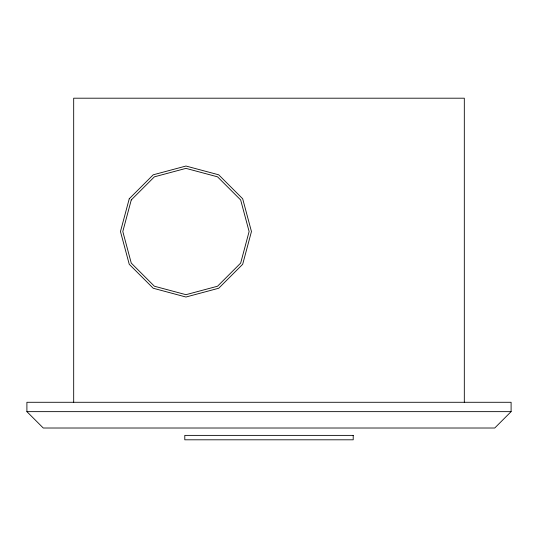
<?xml version="1.0" encoding="UTF-8"?>
<svg xmlns="http://www.w3.org/2000/svg" width="538" height="538" viewBox="0 0 538 538"><rect width="100%" height="100%" fill="white"/><g stroke="black" fill="none" stroke-linecap="round" stroke-linejoin="round"><path stroke-width="0.81" d="M511.1 411.644L494.725 428.013L43.275 428.013L26.9 411.644L26.9 402.283L511.1 402.283L511.1 411.644L26.9 411.644M464.314 402.283L464.314 98.198L73.686 98.198L73.686 402.283M129.241 198.778L120.465 231.528L129.241 264.279L153.216 288.247L185.96 297.023L218.71 288.247L242.685 264.279L251.454 231.528L242.685 198.778L218.71 174.81L185.96 166.034L153.216 174.81L129.241 198.778M131.265 199.948L122.805 231.528L131.265 263.109L154.386 286.223L185.96 294.683L217.54 286.223L240.654 263.109L249.114 231.528L240.654 199.948L217.54 176.834L185.96 168.374L154.386 176.834L131.265 199.948M353.21 435.383L184.79 435.383L184.79 439.802L353.21 439.802L353.21 435.383"/></g></svg>
